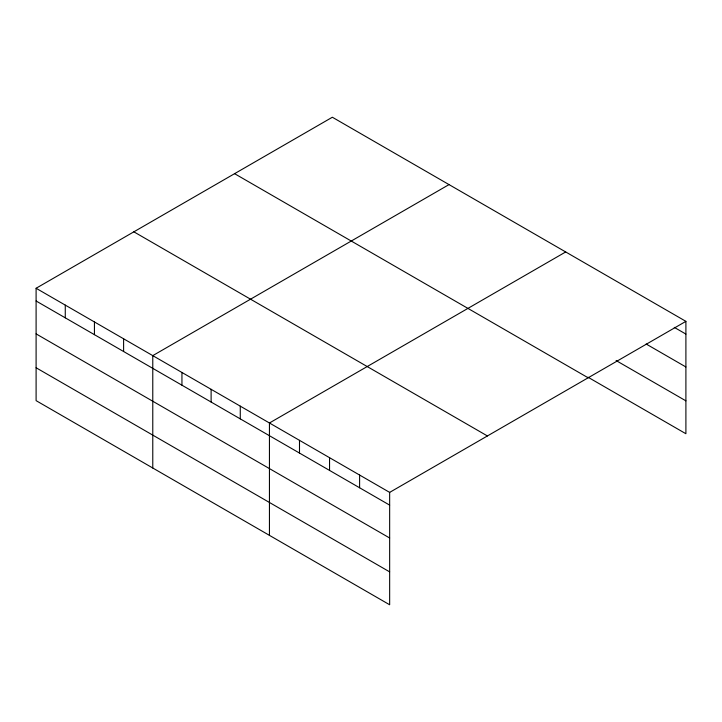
<?xml version="1.0" encoding="UTF-8"?>
<svg xmlns="http://www.w3.org/2000/svg" width="722" height="722" viewBox="0 0 722 722"><rect width="100%" height="100%" fill="white"/><g stroke="black" fill="none" stroke-linecap="round" stroke-linejoin="round"><path stroke-width="1.08" d="M389.654 537.998L389.654 492.395L36.1 288.268L36.1 400.647L389.654 604.765L389.654 537.998L36.1 333.88M587.988 377.2L685.9 433.732L685.9 321.353L332.346 117.235L36.1 288.268M449.021 184.597L152.775 355.63L152.775 468M565.696 251.951L269.441 422.993L269.441 535.363M389.654 492.395L685.9 321.353M674.267 327.364L685.9 334.078M646.154 344.015L685.9 366.966M616.101 360.549L685.9 400.845M234.587 173.677L588.141 377.796M133.859 231.825L487.413 435.953M36.1 300.993L389.654 505.12M36.1 367.76L389.654 571.878M359.601 475.04L359.601 487.765M329.548 457.694L329.548 470.419M299.495 440.339L299.495 453.064M240.273 406.152L240.273 418.877M211.113 389.311L211.113 402.037M181.944 372.471L181.944 385.196M123.606 338.789L123.606 351.515M94.438 321.949L94.438 334.674M65.269 305.108L65.269 317.833"/></g></svg>
